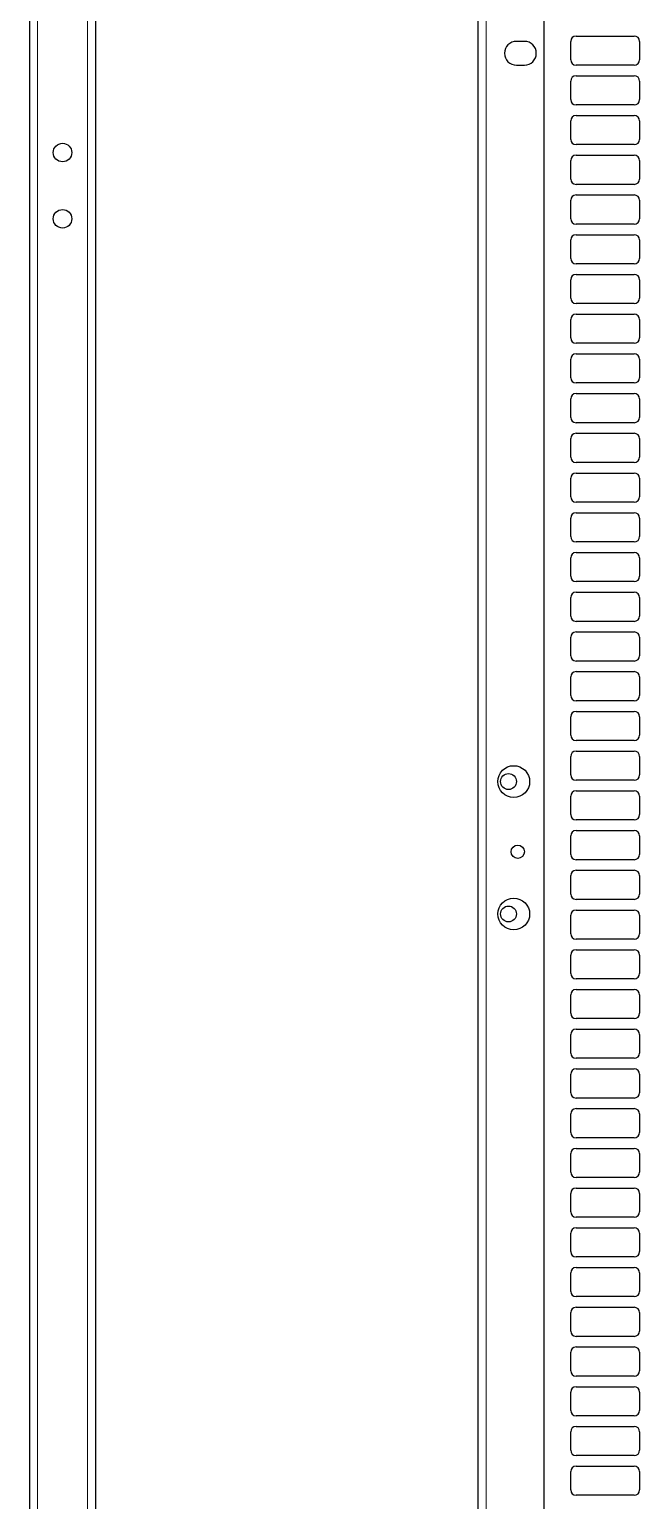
# Model space of a CAD drawing. Header units: millimetres. Extents: x -591 to 844, y -456 to 1988.
# Drawn here: x 124 to 354, y 254 to 810 of the extents above; entities that cross this region are included whole.
import ezdxf

# ---------------------------------------------------------------- set-up
doc = ezdxf.new("R2010")
doc.units = ezdxf.units.MM

msp = doc.modelspace()

# ---------------------------------------------------------------- linework, layer by layer
at = {"color": 8, "linetype": 'Continuous', "lineweight": 18}
for p, q in [((126.7, 1842.02), (126.7, -217.35)), ((145.5, -232.5), (145.5, 1842.02)), ((296.08, -240.98), (296.08, 1812.82))]:
    msp.add_line(p, q, dxfattribs=at)
at = {"color": 7, "linetype": 'Continuous', "lineweight": 25}
for p, q in [((148.6, 1842.02), (148.6, -229.6)), ((292.98, -240.98), (292.98, 1842.02)), ((123.6, 1812.82), (123.6, -221.98)), ((317.98, -240.98), (317.98, 1812.82)), ((329.98, 807.02), (351.98, 807.02)), ((310.48, 805.02), (307.48, 805.02)), ((327.98, 798.02), (327.98, 805.02)), ((353.98, 805.02), (353.98, 798.02)), ((307.48, 796.02), (310.48, 796.02)), ((351.98, 796.02), (329.98, 796.02)), ((327.98, 783.02), (327.98, 790.02)), ((329.98, 792.02), (351.98, 792.02)), ((353.98, 790.02), (353.98, 783.02)), ((351.98, 781.02), (329.98, 781.02)), ((327.98, 768.02), (327.98, 775.02)), ((329.98, 777.02), (351.98, 777.02)), ((353.98, 775.02), (353.98, 768.02)), ((351.98, 766.02), (329.98, 766.02)), ((329.98, 762.02), (351.98, 762.02)), ((327.98, 753.02), (327.98, 760.02)), ((353.98, 760.02), (353.98, 753.02)), ((351.98, 751.02), (329.98, 751.02)), ((327.98, 738.02), (327.98, 745.02)), ((329.98, 747.02), (351.98, 747.02)), ((353.98, 745.02), (353.98, 738.02)), ((351.98, 736.02), (329.98, 736.02)), ((327.98, 723.02), (327.98, 730.02)), ((329.98, 732.02), (351.98, 732.02)), ((353.98, 730.02), (353.98, 723.02)), ((351.98, 721.02), (329.98, 721.02)), ((329.98, 717.02), (351.98, 717.02)), ((327.98, 708.02), (327.98, 715.02)), ((353.98, 715.02), (353.98, 708.02)), ((351.98, 706.02), (329.98, 706.02)), ((327.98, 693.02), (327.98, 700.02)), ((329.98, 702.02), (351.98, 702.02)), ((353.98, 700.02), (353.98, 693.02)), ((351.98, 691.02), (329.98, 691.02)), ((327.98, 678.02), (327.98, 685.02)), ((329.98, 687.02), (351.98, 687.02)), ((353.98, 685.02), (353.98, 678.02)), ((351.98, 676.02), (329.98, 676.02)), ((327.98, 663.02), (327.98, 670.02)), ((329.98, 672.02), (351.98, 672.02)), ((353.98, 670.02), (353.98, 663.02)), ((351.98, 661.02), (329.98, 661.02)), ((329.98, 657.02), (351.98, 657.02)), ((327.98, 648.02), (327.98, 655.02)), ((353.98, 655.02), (353.98, 648.02)), ((351.98, 646.02), (329.98, 646.02)), ((327.98, 633.02), (327.98, 640.02)), ((329.98, 642.02), (351.98, 642.02)), ((353.98, 640.02), (353.98, 633.02)), ((351.98, 631.02), (329.98, 631.02)), ((327.98, 618.02), (327.98, 625.02)), ((329.98, 627.02), (351.98, 627.02)), ((353.98, 625.02), (353.98, 618.02)), ((351.98, 616.02), (329.98, 616.02)), ((329.98, 612.02), (351.98, 612.02)), ((327.98, 603.02), (327.98, 610.02)), ((353.98, 610.02), (353.98, 603.02)), ((351.98, 601.02), (329.98, 601.02)), ((327.98, 588.02), (327.98, 595.02)), ((329.98, 597.02), (351.98, 597.02)), ((353.98, 595.02), (353.98, 588.02)), ((351.98, 586.02), (329.98, 586.02)), ((327.98, 573.02), (327.98, 580.02)), ((329.98, 582.02), (351.98, 582.02)), ((353.98, 580.02), (353.98, 573.02)), ((351.98, 571.02), (329.98, 571.02)), ((329.98, 567.02), (351.98, 567.02)), ((327.98, 558.02), (327.98, 565.02)), ((353.98, 565.02), (353.98, 558.02)), ((351.98, 556.02), (329.98, 556.02)), ((327.98, 543.02), (327.98, 550.02)), ((329.98, 552.02), (351.98, 552.02)), ((353.98, 550.02), (353.98, 543.02)), ((351.98, 541.02), (329.98, 541.02)), ((327.98, 528.02), (327.98, 535.02)), ((329.98, 537.02), (351.98, 537.02)), ((353.98, 535.02), (353.98, 528.02)), ((351.98, 526.02), (329.98, 526.02)), ((327.98, 513.02), (327.98, 520.02)), ((329.98, 522.02), (351.98, 522.02)), ((353.98, 520.02), (353.98, 513.02)), ((351.98, 511.02), (329.98, 511.02)), ((329.98, 507.02), (351.98, 507.02)), ((327.98, 498.02), (327.98, 505.02)), ((353.98, 505.02), (353.98, 498.02)), ((351.98, 496.02), (329.98, 496.02)), ((327.98, 483.02), (327.98, 490.02)), ((329.98, 492.02), (351.98, 492.02)), ((353.98, 490.02), (353.98, 483.02)), ((351.98, 481.02), (329.98, 481.02)), ((327.98, 468.02), (327.98, 475.02)), ((329.98, 477.02), (351.98, 477.02)), ((353.98, 475.02), (353.98, 468.02)), ((351.98, 466.02), (329.98, 466.02)), ((329.98, 462.02), (351.98, 462.02)), ((327.98, 453.02), (327.98, 460.02)), ((353.98, 460.02), (353.98, 453.02)), ((351.98, 451.02), (329.98, 451.02)), ((327.98, 438.02), (327.98, 445.02)), ((329.98, 447.02), (351.98, 447.02)), ((353.98, 445.02), (353.98, 438.02)), ((351.98, 436.02), (329.98, 436.02)), ((327.98, 423.02), (327.98, 430.02)), ((329.98, 432.02), (351.98, 432.02)), ((353.98, 430.02), (353.98, 423.02)), ((351.98, 421.02), (329.98, 421.02)), ((329.98, 417.02), (351.98, 417.02)), ((327.98, 408.02), (327.98, 415.02)), ((353.98, 415.02), (353.98, 408.02)), ((351.98, 406.02), (329.98, 406.02)), ((327.98, 393.02), (327.98, 400.02)), ((329.98, 402.02), (351.98, 402.02)), ((353.98, 400.02), (353.98, 393.02)), ((351.98, 391.02), (329.98, 391.02)), ((327.98, 378.02), (327.98, 385.02)), ((329.98, 387.02), (351.98, 387.02)), ((353.98, 385.02), (353.98, 378.02)), ((351.98, 376.02), (329.98, 376.02)), ((327.98, 363.02), (327.98, 370.02)), ((329.98, 372.02), (351.98, 372.02)), ((353.98, 370.02), (353.98, 363.02)), ((351.98, 361.02), (329.98, 361.02)), ((329.98, 357.02), (351.98, 357.02)), ((327.98, 348.02), (327.98, 355.02)), ((353.98, 355.02), (353.98, 348.02)), ((351.98, 346.02), (329.98, 346.02)), ((327.98, 333.02), (327.98, 340.02)), ((329.98, 342.02), (351.98, 342.02)), ((353.98, 340.02), (353.98, 333.02)), ((351.98, 331.02), (329.98, 331.02)), ((327.98, 318.02), (327.98, 325.02)), ((329.98, 327.02), (351.98, 327.02)), ((353.98, 325.02), (353.98, 318.02)), ((351.98, 316.02), (329.98, 316.02)), ((329.98, 312.02), (351.98, 312.02)), ((327.98, 303.02), (327.98, 310.02)), ((353.98, 310.02), (353.98, 303.02)), ((351.98, 301.02), (329.98, 301.02)), ((327.98, 288.02), (327.98, 295.02)), ((329.98, 297.02), (351.98, 297.02)), ((353.98, 295.02), (353.98, 288.02)), ((351.98, 286.02), (329.98, 286.02)), ((327.98, 273.02), (327.98, 280.02)), ((329.98, 282.02), (351.98, 282.02)), ((353.98, 280.02), (353.98, 273.02)), ((351.98, 271.02), (329.98, 271.02)), ((329.98, 267.02), (351.98, 267.02)), ((327.98, 258.02), (327.98, 265.02)), ((353.98, 265.02), (353.98, 258.02)), ((351.98, 256.02), (329.98, 256.02))]:
    msp.add_line(p, q, dxfattribs=at)
for centre, radius in [((136.1, 763.02), 3.5), ((136.1, 738.02), 3.5), ((306.48, 525.52), 6), ((304.48, 525.52), 3), ((307.98, 499.02), 2.5), ((306.48, 475.52), 6), ((304.48, 475.52), 3)]:
    msp.add_circle(centre, radius, dxfattribs=at)
for centre, radius, start, end in [((329.98, 805.02), 2, 90, 180), ((351.98, 805.02), 2, 0, 90), ((307.48, 800.52), 4.5, 90, 270), ((310.48, 800.52), 4.5, 270, 90), ((329.98, 798.02), 2, 180, 270), ((351.98, 798.02), 2, 270, 0), ((329.98, 790.02), 2, 90, 180), ((351.98, 790.02), 2, 0, 90), ((329.98, 783.02), 2, 180, 270), ((351.98, 783.02), 2, 270, 0), ((329.98, 775.02), 2, 90, 180), ((351.98, 775.02), 2, 0, 90), ((329.98, 768.02), 2, 180, 270), ((351.98, 768.02), 2, 270, 0), ((329.98, 760.02), 2, 90, 180), ((351.98, 760.02), 2, 0, 90), ((329.98, 753.02), 2, 180, 270), ((351.98, 753.02), 2, 270, 0), ((329.98, 745.02), 2, 90, 180), ((351.98, 745.02), 2, 0, 90), ((329.98, 738.02), 2, 180, 270), ((351.98, 738.02), 2, 270, 0), ((329.98, 730.02), 2, 90, 180), ((351.98, 730.02), 2, 0, 90), ((329.98, 723.02), 2, 180, 270), ((351.98, 723.02), 2, 270, 0), ((329.98, 715.02), 2, 90, 180), ((351.98, 715.02), 2, 0, 90), ((329.98, 708.02), 2, 180, 270), ((351.98, 708.02), 2, 270, 0), ((329.98, 700.02), 2, 90, 180), ((351.98, 700.02), 2, 0, 90), ((329.98, 693.02), 2, 180, 270), ((351.98, 693.02), 2, 270, 0), ((329.98, 685.02), 2, 90, 180), ((351.98, 685.02), 2, 0, 90), ((329.98, 678.02), 2, 180, 270), ((351.98, 678.02), 2, 270, 0), ((329.98, 670.02), 2, 90, 180), ((351.98, 670.02), 2, 0, 90), ((329.98, 663.02), 2, 180, 270), ((351.98, 663.02), 2, 270, 0), ((329.98, 655.02), 2, 90, 180), ((351.98, 655.02), 2, 0, 90), ((329.98, 648.02), 2, 180, 270), ((351.98, 648.02), 2, 270, 0), ((329.98, 640.02), 2, 90, 180), ((351.98, 640.02), 2, 0, 90), ((329.98, 633.02), 2, 180, 270), ((351.98, 633.02), 2, 270, 0), ((329.98, 625.02), 2, 90, 180), ((351.98, 625.02), 2, 0, 90), ((329.98, 618.02), 2, 180, 270), ((351.98, 618.02), 2, 270, 0), ((329.98, 610.02), 2, 90, 180), ((351.98, 610.02), 2, 0, 90), ((329.98, 603.02), 2, 180, 270), ((351.98, 603.02), 2, 270, 0), ((329.98, 595.02), 2, 90, 180), ((351.98, 595.02), 2, 0, 90), ((329.98, 588.02), 2, 180, 270), ((351.98, 588.02), 2, 270, 0), ((329.98, 580.02), 2, 90, 180), ((351.98, 580.02), 2, 0, 90), ((329.98, 573.02), 2, 180, 270), ((351.98, 573.02), 2, 270, 0), ((329.98, 565.02), 2, 90, 180), ((351.98, 565.02), 2, 0, 90), ((329.98, 558.02), 2, 180, 270), ((351.98, 558.02), 2, 270, 0), ((329.98, 550.02), 2, 90, 180), ((351.98, 550.02), 2, 0, 90), ((329.98, 543.02), 2, 180, 270), ((351.98, 543.02), 2, 270, 0), ((329.98, 535.02), 2, 90, 180), ((351.98, 535.02), 2, 0, 90), ((329.98, 528.02), 2, 180, 270), ((351.98, 528.02), 2, 270, 0), ((329.98, 520.02), 2, 90, 180), ((351.98, 520.02), 2, 0, 90), ((329.98, 513.02), 2, 180, 270), ((351.98, 513.02), 2, 270, 0), ((329.98, 505.02), 2, 90, 180), ((351.98, 505.02), 2, 0, 90), ((329.98, 498.02), 2, 180, 270), ((351.98, 498.02), 2, 270, 0), ((329.98, 490.02), 2, 90, 180), ((351.98, 490.02), 2, 0, 90), ((329.98, 483.02), 2, 180, 270), ((351.98, 483.02), 2, 270, 0), ((329.98, 475.02), 2, 90, 180), ((351.98, 475.02), 2, 0, 90), ((329.98, 468.02), 2, 180, 270), ((351.98, 468.02), 2, 270, 0), ((329.98, 460.02), 2, 90, 180), ((351.98, 460.02), 2, 0, 90), ((329.98, 453.02), 2, 180, 270), ((351.98, 453.02), 2, 270, 0), ((329.98, 445.02), 2, 90, 180), ((351.98, 445.02), 2, 0, 90), ((329.98, 438.02), 2, 180, 270), ((351.98, 438.02), 2, 270, 0), ((329.98, 430.02), 2, 90, 180), ((351.98, 430.02), 2, 0, 90), ((329.98, 423.02), 2, 180, 270), ((351.98, 423.02), 2, 270, 0), ((329.98, 415.02), 2, 90, 180), ((351.98, 415.02), 2, 0, 90), ((329.98, 408.02), 2, 180, 270), ((351.98, 408.02), 2, 270, 0), ((329.98, 400.02), 2, 90, 180), ((351.98, 400.02), 2, 0, 90), ((329.98, 393.02), 2, 180, 270), ((351.98, 393.02), 2, 270, 0), ((329.98, 385.02), 2, 90, 180), ((351.98, 385.02), 2, 0, 90), ((329.98, 378.02), 2, 180, 270), ((351.98, 378.02), 2, 270, 0), ((329.98, 370.02), 2, 90, 180), ((351.98, 370.02), 2, 0, 90), ((329.98, 363.02), 2, 180, 270), ((351.98, 363.02), 2, 270, 0), ((329.98, 355.02), 2, 90, 180), ((351.98, 355.02), 2, 0, 90), ((329.98, 348.02), 2, 180, 270), ((351.98, 348.02), 2, 270, 0), ((329.98, 340.02), 2, 90, 180), ((351.98, 340.02), 2, 0, 90), ((329.98, 333.02), 2, 180, 270), ((351.98, 333.02), 2, 270, 0), ((329.98, 325.02), 2, 90, 180), ((351.98, 325.02), 2, 0, 90), ((329.98, 318.02), 2, 180, 270), ((351.98, 318.02), 2, 270, 0), ((329.98, 310.02), 2, 90, 180), ((351.98, 310.02), 2, 0, 90), ((329.98, 303.02), 2, 180, 270), ((351.98, 303.02), 2, 270, 0), ((329.98, 295.02), 2, 90, 180), ((351.98, 295.02), 2, 0, 90), ((329.98, 288.02), 2, 180, 270), ((351.98, 288.02), 2, 270, 0), ((329.98, 280.02), 2, 90, 180), ((351.98, 280.02), 2, 0, 90), ((329.98, 273.02), 2, 180, 270), ((351.98, 273.02), 2, 270, 0), ((329.98, 265.02), 2, 90, 180), ((351.98, 265.02), 2, 0, 90), ((329.98, 258.02), 2, 180, 270), ((351.98, 258.02), 2, 270, 0)]:
    msp.add_arc(centre, radius, start, end, dxfattribs=at)

doc.saveas('drawing.dxf')
